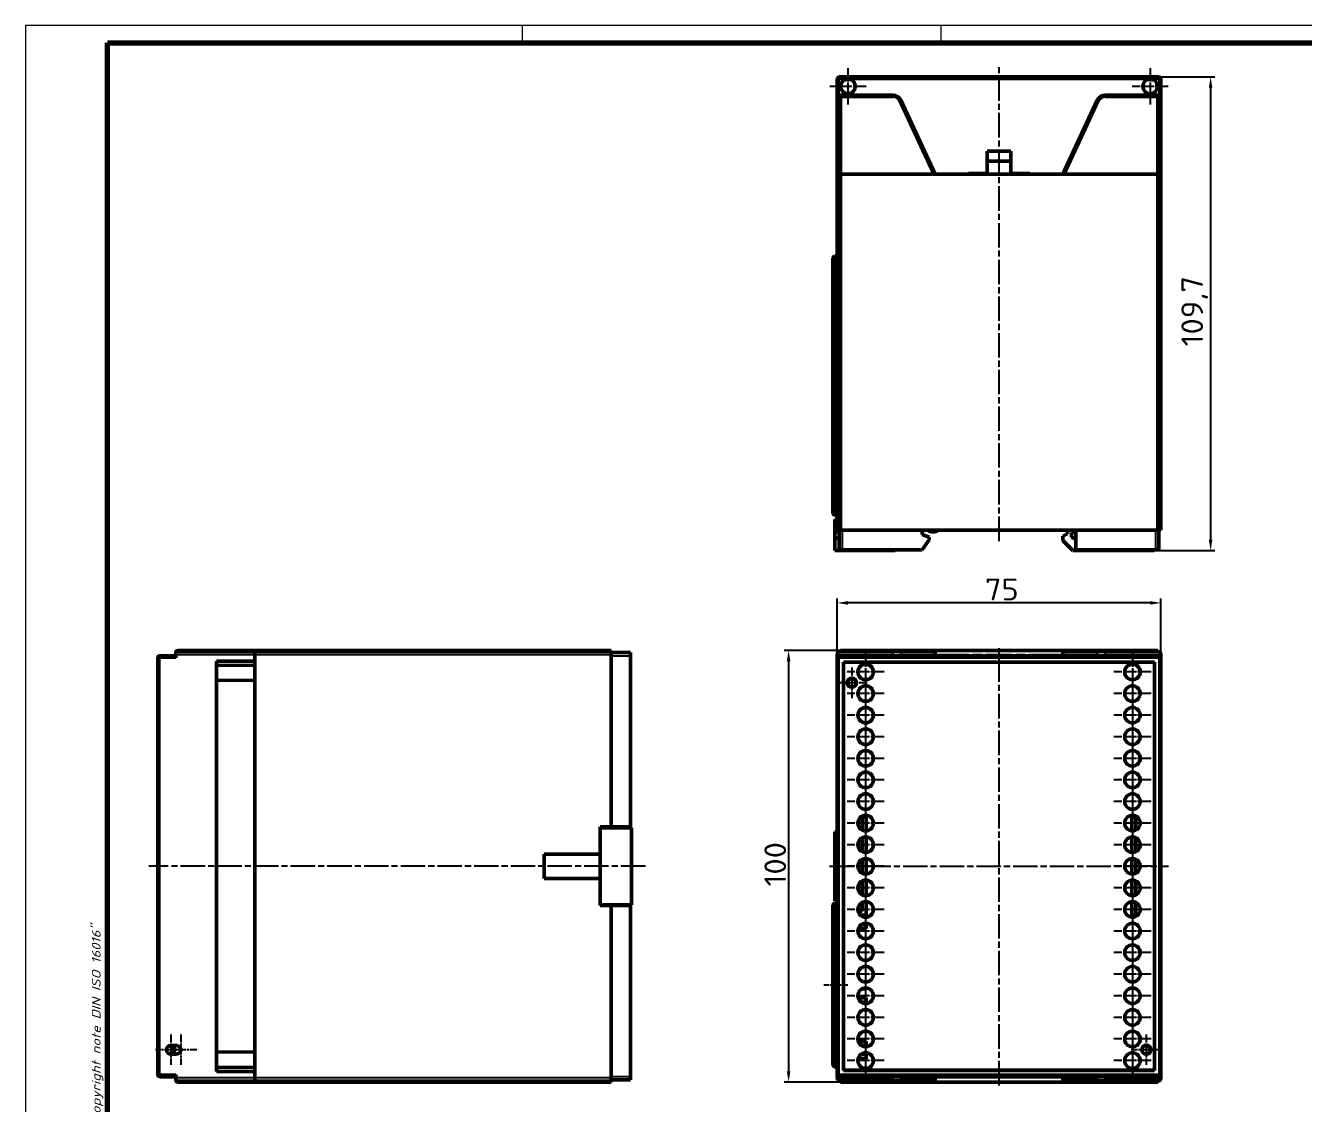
# Model space of a CAD drawing. Header units: millimetres. Extents: x 1 to 593, y 1 to 419.
# Drawn here: x 1 to 297, y 169.3 to 419 of the extents above; entities that cross this region are included whole.
import ezdxf

# ---------------------------------------------------------------- set-up
doc = ezdxf.new("R2010")
doc.units = ezdxf.units.MM
doc.linetypes.add('CHAIN', pattern=[0.3543, 0.2362, -0.0295, 0.0591, -0.0295])
doc.linetypes.add('DASH_DOT', pattern=[0.37, 0.24, -0.06, 0.01, -0.06])
doc.layers.get('0').update_dxf_attribs({"lineweight": 25})
for name, color, linetype, lineweight in [('Bemaßung (ISO)', 1, 'Continuous', 25), ('Mittellinie (ISO)', 1, 'DASH_DOT', 25), ('Mittelpunktmarkierung (ISO)', 1, 'DASH_DOT', 25), ('Rahmen (ISO)', 7, 'Continuous', 70), ('Sichtbar (ISO)', 7, 'Continuous', 50), ('Sichtbar schmal (ISO)', 1, 'Continuous', 25)]:
    doc.layers.add(name, color=color, linetype=linetype, lineweight=lineweight)
doc.styles.add('5', font='isocpeur.ttf', dxfattribs={"width": 1.1})
doc.styles.add('Notiztext (DIN)', font='isocpeur.ttf', dxfattribs={"width": 1.1})
doc.dimstyles.new('11-Bopla 5', dxfattribs={"dimtxt": 5, "dimasz": 2.5, "dimexe": 1, "dimexo": 0, "dimgap": 0.6, "dimtad": 1, "dimdec": 6, "dimrnd": 1e-08, "dimtxsty": '5', "dimcen": 0.09, "dimdle": 7, "dimclrd": 1, "dimclre": 1, "dimclrt": 7, "dimadec": 6, "dimazin": 2, "dimtfac": 0.7, "dimtdec": 3, "dimtmove": 0, "dimatfit": 3, "dimfxl": 1, "dimtolj": 1, "dimlwd": 25, "dimlwe": 25, "dimarcsym": 0})

# ---------------------------------------------------------------- blocks, each defined once
blk = doc.blocks.new('Ränder Bopla-A2-Rahmen')
at = {"layer": 'Rahmen (ISO)', "color": 1, "lineweight": 18}
for p, q in [((593, 419), (1, 419)), ((1, 419), (1, 1)), ((116, 419), (116, 415)), ((213, 419), (213, 415))]:
    blk.add_line(p, q, dxfattribs=at)
at = {"layer": 'Rahmen (ISO)', "color": 91, "lineweight": 70}
for p, q in [((20, 415), (589, 415)), ((20, 5), (20, 415))]:
    blk.add_line(p, q, dxfattribs=at)
at = {"layer": 'Rahmen (ISO)', "color": 1, "insert": (19, 55), "char_height": 2.03, "width": 162.684, "attachment_point": 7, "rotation": 90, "style": 'Notiztext (DIN)'}
blk.add_mtext('\\fISOCPEUR|b0|i0;\\W1.20;\\H2.0300;"Schutzvermerk nach DIN ISO 16016 beachten" \\fISOCPEUR|b0|i1;\\W1.20;\\H2.0300;"Please pay attention to copyright note DIN ISO 16016"', dxfattribs=at)
blk = doc.blocks.new('*D62')
at = {"layer": 'Bemaßung (ISO)', "color": 1, "linetype": 'Continuous', "lineweight": 25}
for p, q in [((263.5, 407.1), (276.5, 407.1)), ((275.5, 404.6), (275.5, 299.9)), ((262.45, 297.4), (276.5, 297.4))]:
    blk.add_line(p, q, dxfattribs=at)
at = {"layer": 'Bemaßung (ISO)', "color": 1, "linetype": 'Continuous'}
for points in [[(275.08, 404.6), (275.91, 404.6), (275.5, 407.1)], [(275.08, 299.9), (275.91, 299.9), (275.5, 297.4)]]:
    blk.add_solid(points, dxfattribs=at)
at = {"layer": 'Defpoints', "color": 0, "linetype": 'Continuous'}
for p in [(263.5, 407.1), (262.45, 297.4), (275.5, 297.4)]:
    blk.add_point(p, dxfattribs=at)
at = {"layer": 'Bemaßung (ISO)', "color": 7, "linetype": 'Continuous', "lineweight": 25, "insert": (274.9, 344.69), "char_height": 5, "attachment_point": 7, "rotation": 90, "style": '5'}
blk.add_mtext('\\A1;109,7', dxfattribs=at)
blk = doc.blocks.new('*D63')
at = {"layer": 'Bemaßung (ISO)', "color": 1, "linetype": 'Continuous', "lineweight": 25}
for p, q in [((189.75, 274.28), (176.75, 274.28)), ((177.75, 271.78), (177.75, 176.78)), ((189.75, 174.28), (176.75, 174.28))]:
    blk.add_line(p, q, dxfattribs=at)
at = {"layer": 'Bemaßung (ISO)', "color": 1, "linetype": 'Continuous'}
for points in [[(177.33, 271.78), (178.16, 271.78), (177.75, 274.28)], [(177.33, 176.78), (178.16, 176.78), (177.75, 174.28)]]:
    blk.add_solid(points, dxfattribs=at)
at = {"layer": 'Defpoints', "color": 0, "linetype": 'Continuous'}
for p in [(189.75, 274.28), (177.75, 174.28), (189.75, 174.28)]:
    blk.add_point(p, dxfattribs=at)
at = {"layer": 'Bemaßung (ISO)', "color": 7, "linetype": 'Continuous', "lineweight": 25, "insert": (177.15, 219.6), "char_height": 5, "attachment_point": 7, "rotation": 90, "style": '5'}
blk.add_mtext('\\A1;100', dxfattribs=at)
blk = doc.blocks.new('*D64')
at = {"layer": 'Bemaßung (ISO)', "color": 1, "linetype": 'Continuous', "lineweight": 25}
for p, q in [((189, 273.28), (189, 286.28)), ((261.5, 285.28), (191.5, 285.28)), ((264, 273.28), (264, 286.28))]:
    blk.add_line(p, q, dxfattribs=at)
at = {"layer": 'Bemaßung (ISO)', "color": 1, "linetype": 'Continuous'}
for points in [[(191.5, 285.69), (191.5, 284.86), (189, 285.28)], [(261.5, 285.69), (261.5, 284.86), (264, 285.28)]]:
    blk.add_solid(points, dxfattribs=at)
at = {"layer": 'Defpoints', "color": 0, "linetype": 'Continuous'}
for p in [(189, 285.28), (189, 273.28), (264, 273.28)]:
    blk.add_point(p, dxfattribs=at)
at = {"layer": 'Bemaßung (ISO)', "color": 7, "linetype": 'Continuous', "lineweight": 25, "insert": (223.2, 285.88), "char_height": 5, "attachment_point": 7, "style": '5'}
blk.add_mtext('\\A1;75', dxfattribs=at)

msp = doc.modelspace()

# ---------------------------------------------------------------- linework, layer by layer
at = {"layer": 'Mittellinie (ISO)', "linetype": 'CHAIN', "ltscale": 23.990969}
for p, q in [((226.4961825, 299.6018863), (226.4961825, 409.7826855)), ((226.4961825, 173.5256959), (226.4961825, 275.0256959)), ((144.5649403, 224.2756959), (29.5399269, 224.2756959)), ((187.2461825, 224.2756959), (265.7461825, 224.2756959))]:
    msp.add_line(p, q, dxfattribs=at)
at = {"layer": 'Mittellinie (ISO)', "linetype": 'CHAIN', "ltscale": 6.222661}
msp.add_line((191.4961825, 196.7756959), (185.8961825, 196.7756959), dxfattribs=at)
at = {"layer": 'Mittelpunktmarkierung (ISO)', "linetype": 'CHAIN', "ltscale": 9.320947}
for p, q in [((191.4961825, 409.0959938), (191.4961825, 400.7077789)), ((261.4961825, 409.0959938), (261.4961825, 400.7077789)), ((195.6902899, 404.9018863), (187.302075, 404.9018863)), ((265.6902899, 404.9018863), (257.302075, 404.9018863))]:
    msp.add_line(p, q, dxfattribs=at)
at = {"layer": 'Mittelpunktmarkierung (ISO)', "linetype": 'CHAIN', "ltscale": 9.556284}
for p, q in [((195.5961825, 273.5756959), (195.5961825, 264.9756959)), ((257.3961825, 273.5756959), (257.3961825, 264.9756959)), ((199.8961825, 269.2756959), (191.2961825, 269.2756959)), ((195.5961825, 268.5756959), (195.5961825, 259.9756959)), ((261.6961825, 269.2756959), (253.0961825, 269.2756959)), ((257.3961825, 268.5756959), (257.3961825, 259.9756959)), ((199.8961825, 264.2756959), (191.2961825, 264.2756959)), ((195.5961825, 263.5756959), (195.5961825, 254.9756959)), ((261.6961825, 264.2756959), (253.0961825, 264.2756959)), ((257.3961825, 263.5756959), (257.3961825, 254.9756959)), ((199.8961825, 259.2756959), (191.2961825, 259.2756959)), ((195.5961825, 258.5756959), (195.5961825, 249.9756959)), ((261.6961825, 259.2756959), (253.0961825, 259.2756959)), ((257.3961825, 258.5756959), (257.3961825, 249.9756959)), ((199.8961825, 254.2756959), (191.2961825, 254.2756959)), ((195.5961825, 253.5756959), (195.5961825, 244.9756959)), ((261.6961825, 254.2756959), (253.0961825, 254.2756959)), ((257.3961825, 253.5756959), (257.3961825, 244.9756959)), ((199.8961825, 249.2756959), (191.2961825, 249.2756959)), ((261.6961825, 249.2756959), (253.0961825, 249.2756959)), ((195.5961825, 248.5756959), (195.5961825, 239.9756959)), ((257.3961825, 248.5756959), (257.3961825, 239.9756959)), ((199.8961825, 244.2756959), (191.2961825, 244.2756959)), ((195.5961825, 243.5756959), (195.5961825, 234.9756959)), ((261.6961825, 244.2756959), (253.0961825, 244.2756959)), ((257.3961825, 243.5756959), (257.3961825, 234.9756959)), ((199.8961825, 239.2756959), (191.2961825, 239.2756959)), ((195.5961825, 238.5756959), (195.5961825, 229.9756959)), ((261.6961825, 239.2756959), (253.0961825, 239.2756959)), ((257.3961825, 238.5756959), (257.3961825, 229.9756959)), ((199.8961825, 234.2756959), (191.2961825, 234.2756959)), ((261.6961825, 234.2756959), (253.0961825, 234.2756959)), ((195.5961825, 233.5756959), (195.5961825, 224.9756959)), ((257.3961825, 233.5756959), (257.3961825, 224.9756959)), ((199.8961825, 229.2756959), (191.2961825, 229.2756959)), ((195.5961825, 228.5756959), (195.5961825, 219.9756959)), ((261.6961825, 229.2756959), (253.0961825, 229.2756959)), ((257.3961825, 228.5756959), (257.3961825, 219.9756959)), ((199.8961825, 224.2756959), (191.2961825, 224.2756959)), ((195.5961825, 223.5756959), (195.5961825, 214.9756959)), ((261.6961825, 224.2756959), (253.0961825, 224.2756959)), ((257.3961825, 223.5756959), (257.3961825, 214.9756959)), ((199.8961825, 219.2756959), (191.2961825, 219.2756959)), ((261.6961825, 219.2756959), (253.0961825, 219.2756959)), ((195.5961825, 218.5756959), (195.5961825, 209.9756959)), ((257.3961825, 218.5756959), (257.3961825, 209.9756959)), ((199.8961825, 214.2756959), (191.2961825, 214.2756959)), ((195.5961825, 213.5756959), (195.5961825, 204.9756959)), ((261.6961825, 214.2756959), (253.0961825, 214.2756959)), ((257.3961825, 213.5756959), (257.3961825, 204.9756959)), ((199.8961825, 209.2756959), (191.2961825, 209.2756959)), ((195.5961825, 208.5756959), (195.5961825, 199.9756959)), ((261.6961825, 209.2756959), (253.0961825, 209.2756959)), ((257.3961825, 208.5756959), (257.3961825, 199.9756959)), ((199.8961825, 204.2756959), (191.2961825, 204.2756959)), ((261.6961825, 204.2756959), (253.0961825, 204.2756959)), ((195.5961825, 203.5756959), (195.5961825, 194.9756959)), ((257.3961825, 203.5756959), (257.3961825, 194.9756959)), ((199.8961825, 199.2756959), (191.2961825, 199.2756959)), ((195.5961825, 198.5756959), (195.5961825, 189.9756959)), ((261.6961825, 199.2756959), (253.0961825, 199.2756959)), ((257.3961825, 198.5756959), (257.3961825, 189.9756959)), ((199.8961825, 194.2756959), (191.2961825, 194.2756959)), ((195.5961825, 193.5756959), (195.5961825, 184.9756959)), ((261.6961825, 194.2756959), (253.0961825, 194.2756959)), ((257.3961825, 193.5756959), (257.3961825, 184.9756959)), ((199.8961825, 189.2756959), (191.2961825, 189.2756959)), ((195.5961825, 188.5756959), (195.5961825, 179.9756959)), ((261.6961825, 189.2756959), (253.0961825, 189.2756959)), ((257.3961825, 188.5756959), (257.3961825, 179.9756959)), ((199.8961825, 184.2756959), (191.2961825, 184.2756959)), ((195.5961825, 183.5756959), (195.5961825, 174.9756959)), ((261.6961825, 184.2756959), (253.0961825, 184.2756959)), ((257.3961825, 183.5756959), (257.3961825, 174.9756959)), ((199.8961825, 179.2756959), (191.2961825, 179.2756959)), ((261.6961825, 179.2756959), (253.0961825, 179.2756959))]:
    msp.add_line(p, q, dxfattribs=at)
at = {"layer": 'Mittelpunktmarkierung (ISO)', "linetype": 'CHAIN', "ltscale": 7.889472}
for p, q in [((192.3961825, 270.3256959), (192.3961825, 263.2256959)), ((195.9461825, 266.7756959), (188.8461825, 266.7756959))]:
    msp.add_line(p, q, dxfattribs=at)
at = {"layer": 'Mittelpunktmarkierung (ISO)', "linetype": 'CHAIN', "ltscale": 7.778352}
for p, q in [((34.6175515, 185.2756959), (34.6175515, 178.2756959)), ((36.9805424, 185.2756959), (36.9805424, 178.2756959))]:
    msp.add_line(p, q, dxfattribs=at)
at = {"layer": 'Mittelpunktmarkierung (ISO)', "linetype": 'CHAIN', "ltscale": 7.809954}
for p, q in [((260.5961825, 185.2899158), (260.5961825, 178.2614761)), ((264.1104023, 181.7756959), (257.0819626, 181.7756959))]:
    msp.add_line(p, q, dxfattribs=at)
at = {"layer": 'Mittelpunktmarkierung (ISO)', "linetype": 'CHAIN', "ltscale": 6.667144}
msp.add_line((37.1175515, 181.7756959), (31.1175515, 181.7756959), dxfattribs=at)
at = {"layer": 'Mittelpunktmarkierung (ISO)', "linetype": 'CHAIN', "ltscale": 6.839049}
msp.add_line((40.635243, 181.7756959), (34.4805424, 181.7756959), dxfattribs=at)
at = {"layer": 'Sichtbar (ISO)'}
for p, q in [((188.9961825, 406.6018863), (188.9961825, 402.9018863)), ((263.4961825, 407.1018863), (189.4961825, 407.1018863)), ((263.9961825, 402.9018863), (263.9961825, 406.6018863)), ((188.9961825, 402.9018863), (189.1871655, 402.9018863)), ((188.9961825, 384.6018863), (188.9961825, 402.9018863)), ((201.922141, 402.9018863), (189.1871655, 402.9018863)), ((189.7461825, 402.4018863), (189.7461825, 402.834899)), ((263.8051995, 402.9018863), (251.0702239, 402.9018863)), ((263.2461825, 402.834899), (263.2461825, 402.4018863)), ((263.8051995, 402.9018863), (263.9961825, 402.9018863)), ((263.9961825, 384.6018863), (263.9961825, 402.9018863)), ((189.7461825, 384.6018863), (189.7461825, 402.4018863)), ((211.7311825, 384.6018863), (203.734697, 401.7472506)), ((249.2576679, 401.7472506), (241.2611825, 384.6018863)), ((263.2461825, 384.6018863), (263.2461825, 402.4018863)), ((229.2461825, 389.9018863), (223.7461825, 389.9018863)), ((223.7461825, 384.7018863), (223.7461825, 389.9018863)), ((229.2461825, 389.9018863), (229.2461825, 384.7018863)), ((229.2461825, 387.6018863), (223.7461825, 387.6018863)), ((188.9961825, 384.6018863), (189.7461825, 384.6018863)), ((188.9961825, 384.6018863), (189.7461825, 384.6018863)), ((188.9961825, 302.1018863), (188.9961825, 384.6018863)), ((211.1794754, 384.6018863), (189.7461825, 384.6018863)), ((263.2461825, 384.6018863), (189.7461825, 384.6018863)), ((189.7461825, 302.1018863), (189.7461825, 384.6018863)), ((219.3961825, 384.6018863), (219.3961825, 384.7018863)), ((219.3961825, 384.7018863), (223.7461825, 384.7018863)), ((229.2461825, 384.7018863), (233.5961825, 384.7018863)), ((233.5961825, 384.7018863), (233.5961825, 384.6018863)), ((263.2461825, 384.6018863), (241.8128895, 384.6018863)), ((263.2461825, 384.6018863), (263.9961825, 384.6018863)), ((263.2461825, 384.6018863), (263.9961825, 384.6018863)), ((263.2461825, 302.1018863), (263.2461825, 384.6018863)), ((263.9961825, 302.1018863), (263.9961825, 384.6018863)), ((187.9961825, 365.2018863), (188.3961825, 365.6018863)), ((187.9961825, 365.2018863), (187.9961825, 306.0018863)), ((188.3961825, 305.6018863), (188.3961825, 365.6018863)), ((188.9961825, 365.6018863), (188.3961825, 365.6018863)), ((187.9961825, 306.0018863), (188.3961825, 305.6018863)), ((188.9961825, 305.6018863), (188.3961825, 305.6018863)), ((188.4461825, 304.6018863), (188.9961825, 304.6018863)), ((188.4461825, 301.5018863), (188.4461825, 304.6018863)), ((188.4461825, 301.5018863), (189.4961825, 301.9918863)), ((189.7461825, 302.1018863), (188.9961825, 302.1018863)), ((189.4961825, 302.1018863), (189.4961825, 297.6018863)), ((189.7461825, 302.1018863), (263.2461825, 302.1018863)), ((208.6961825, 301.1018863), (208.6961825, 302.1018863)), ((242.3461825, 301.2518863), (242.3461825, 302.1018863)), ((243.2461825, 301.5018863), (244.2961825, 301.9918863)), ((244.2961825, 302.1018863), (244.2961825, 297.6018863)), ((263.9961825, 302.1018863), (263.2461825, 302.1018863)), ((263.4961825, 297.6018863), (263.4961825, 302.1018863)), ((188.4461825, 300.5018863), (188.4461825, 301.5018863)), ((189.4961825, 300.0118863), (188.4461825, 300.5018863)), ((188.4461825, 297.4018863), (188.4461825, 300.5018863)), ((208.6961825, 301.1018863), (210.2961825, 300.5195339)), ((210.2961825, 299.8869231), (208.6961825, 297.6018863)), ((210.2961825, 300.5195339), (210.2961825, 299.8869231)), ((241.2461825, 300.7389479), (242.3461825, 301.2518863)), ((241.2461825, 299.7389479), (241.2461825, 300.7389479)), ((243.5461825, 297.4018863), (241.2461825, 299.7389479)), ((243.2461825, 301.5018863), (243.2461825, 300.5018863)), ((244.2961825, 300.0118863), (243.2461825, 300.5018863)), ((200.4461825, 297.4018863), (188.4461825, 297.4018863)), ((190.2461825, 297.6018863), (189.4961825, 297.6018863)), ((208.6961825, 297.6018863), (190.2461825, 297.6018863)), ((200.4461825, 297.6018863), (200.4461825, 297.4018863)), ((202.4461825, 297.4018863), (200.4461825, 297.4018863)), ((202.4461825, 297.6018863), (202.4461825, 297.4018863)), ((255.2461825, 297.4018863), (243.5461825, 297.4018863)), ((262.7461825, 297.6018863), (244.2961825, 297.6018863)), ((255.2461825, 297.6018863), (255.2461825, 297.4018863)), ((255.2461825, 297.4018863), (262.4461825, 297.4018863)), ((262.4461825, 297.4018863), (262.4461825, 297.6018863)), ((263.4961825, 297.6018863), (262.7461825, 297.6018863)), ((31.6175515, 272.5256959), (31.6175515, 176.0256959)), ((35.8175515, 273.0256959), (32.1175515, 273.0256959)), ((35.8175515, 273.2756959), (35.8175515, 273.7756959)), ((35.8175515, 273.2756959), (35.8175515, 272.5256959)), ((54.1175515, 274.0256959), (35.8845388, 274.0256959)), ((54.1175515, 274.2756959), (36.3175515, 274.2756959)), ((54.1175515, 274.2756959), (54.1175515, 274.0256959)), ((54.1175515, 274.2756959), (54.1175515, 274.0256959)), ((136.6175515, 274.2756959), (54.1175515, 274.2756959)), ((54.1175515, 273.2756959), (54.1175515, 274.0256959)), ((54.1175515, 273.2756959), (54.1175515, 274.0256959)), ((136.6175515, 274.0256959), (54.1175515, 274.0256959)), ((54.1175515, 273.2756959), (54.1175515, 271.7756959)), ((54.1175515, 273.2756959), (54.1175515, 175.2756959)), ((136.6175515, 274.0256959), (136.6175515, 274.2756959)), ((136.6175515, 274.0256959), (136.6175515, 273.2756959)), ((141.1175515, 273.7756959), (136.6175515, 273.7756959)), ((136.6175515, 233.3756959), (136.6175515, 273.2756959)), ((141.1175515, 273.7756959), (141.1175515, 273.0256959)), ((141.1175515, 273.0256959), (141.1175515, 233.3756959)), ((188.9961825, 272.5256959), (188.9961825, 273.2756959)), ((188.9961825, 272.5256959), (188.9961825, 176.0256959)), ((263.4961825, 273.0256959), (189.4961825, 273.0256959)), ((201.922141, 274.2756959), (189.7461825, 274.2756959)), ((189.7461825, 274.0256959), (189.7461825, 274.2756959)), ((201.922141, 274.2756959), (203.281558, 274.2756959)), ((211.1794754, 274.2756959), (203.281558, 274.2756959)), ((211.1794754, 274.2756959), (241.8128895, 274.2756959)), ((211.7311825, 273.7756959), (211.7311825, 273.0256959)), ((211.7311825, 273.0256959), (211.7311825, 273.0756959)), ((211.7311825, 273.0756959), (219.4961825, 273.0756959)), ((219.4909465, 273.0756959), (219.4909465, 273.0256959)), ((219.4961825, 273.0256959), (219.4961825, 273.0756959)), ((220.4461825, 273.0756959), (220.4461825, 273.0256959)), ((220.4461825, 273.0756959), (222.5461825, 273.0756959)), ((220.4514185, 273.0256959), (220.4514185, 273.0756959)), ((222.5409465, 273.0756959), (222.5409465, 273.0256959)), ((222.5461825, 273.0256959), (222.5461825, 273.0756959)), ((223.4961825, 273.0756959), (223.4961825, 273.0256959)), ((223.4961825, 273.0756959), (229.4961825, 273.0756959)), ((223.5014185, 273.0256959), (223.5014185, 273.0756959)), ((225.7461825, 273.0256959), (225.7461825, 273.0756959)), ((226.0909465, 273.0256959), (226.0909465, 273.0756959)), ((226.0961825, 273.0756959), (226.0961825, 273.0256959)), ((226.8961825, 273.0256959), (226.8961825, 273.0756959)), ((226.9014185, 273.0256959), (226.9014185, 273.0756959)), ((227.2461825, 273.0756959), (227.2461825, 273.0256959)), ((229.4909465, 273.0756959), (229.4909465, 273.0256959)), ((229.4961825, 273.0256959), (229.4961825, 273.0756959)), ((230.4461825, 273.0756959), (230.4461825, 273.0256959)), ((230.4461825, 273.0756959), (232.5461825, 273.0756959)), ((230.4514185, 273.0256959), (230.4514185, 273.0756959)), ((232.5409465, 273.0756959), (232.5409465, 273.0256959)), ((232.5461825, 273.0256959), (232.5461825, 273.0756959)), ((233.4961825, 273.0756959), (233.4961825, 273.0256959)), ((233.4961825, 273.0756959), (241.2611825, 273.0756959)), ((233.5014185, 273.0256959), (233.5014185, 273.0756959)), ((241.2611825, 273.0256959), (241.2611825, 273.7756959)), ((241.2611825, 273.0756959), (241.2611825, 273.0256959)), ((249.7108069, 274.2756959), (241.8128895, 274.2756959)), ((249.7108069, 274.2756959), (251.0702239, 274.2756959)), ((263.2461825, 274.2756959), (251.0702239, 274.2756959)), ((263.2461825, 274.2756959), (263.2461825, 274.0256959)), ((263.9961825, 273.2756959), (263.9961825, 272.5256959)), ((263.9961825, 176.0256959), (263.9961825, 272.5256959)), ((45.2175515, 176.7756959), (45.2175515, 271.7756959)), ((45.2175515, 271.7756959), (54.1175515, 271.7756959)), ((54.1175515, 270.8756959), (45.2175515, 270.7980268)), ((190.4787274, 177.0082409), (190.4787274, 271.543151)), ((190.4787274, 271.543151), (262.5136375, 271.543151)), ((190.4787274, 271.543151), (190.4961825, 271.5256959)), ((190.4961825, 271.5256959), (190.4961825, 177.0256959)), ((262.4961825, 271.5256959), (190.4961825, 271.5256959)), ((262.5136375, 271.543151), (262.4961825, 271.5256959)), ((262.4961825, 177.0256959), (262.4961825, 271.5256959)), ((262.5136375, 271.543151), (262.5136375, 177.0082409)), ((54.1175515, 267.3547514), (45.2175515, 267.2770823)), ((194.7961825, 232.6632444), (194.7961825, 235.6256959)), ((194.7961825, 235.6256959), (195.7461825, 235.6256959)), ((194.7961825, 235.6256959), (194.8001095, 235.6217689)), ((194.8001095, 232.661302), (194.8001095, 235.6217689)), ((194.8001095, 235.6217689), (195.7422555, 235.6217689)), ((195.7461825, 235.6256959), (195.7422555, 235.6217689)), ((195.7422555, 235.6217689), (195.7422555, 232.4816327)), ((195.7461825, 235.6256959), (195.7461825, 232.4819568)), ((257.2461825, 232.4819568), (257.2461825, 235.6256959)), ((257.2461825, 235.6256959), (258.1961825, 235.6256959)), ((257.2461825, 235.6256959), (257.2501095, 235.6217689)), ((257.2501095, 232.4816327), (257.2501095, 235.6217689)), ((257.2501095, 235.6217689), (258.1922555, 235.6217689)), ((258.1961825, 235.6256959), (258.1922555, 235.6217689)), ((258.1922555, 235.6217689), (258.1922555, 232.661302)), ((258.1961825, 235.6256959), (258.1961825, 232.6632444)), ((134.1175515, 227.0756959), (134.1175515, 233.3756959)), ((134.1175515, 233.3756959), (136.6175515, 233.3756959)), ((141.3175515, 233.1756959), (134.1175515, 233.1756959)), ((136.6175515, 233.3756959), (141.1175515, 233.3756959)), ((136.6175515, 233.3756959), (136.6175515, 233.1756959)), ((139.0175515, 233.3756959), (139.0175515, 233.1756959)), ((141.1175515, 233.3756959), (141.1175515, 233.1756959)), ((141.3175515, 215.3756959), (141.3175515, 233.1756959)), ((188.4461825, 232.2756959), (188.4461825, 230.6756959)), ((188.9961825, 232.2756959), (188.4461825, 232.2756959)), ((194.7961825, 227.6632444), (194.7961825, 230.8881475)), ((194.8001095, 227.661302), (194.8001095, 230.8900899)), ((195.7422555, 231.0697591), (195.7422555, 227.4816327)), ((195.7461825, 231.069435), (195.7461825, 227.4819568)), ((257.2461825, 227.4819568), (257.2461825, 231.069435)), ((257.2501095, 227.4816327), (257.2501095, 231.0697591)), ((258.1922555, 230.8900899), (258.1922555, 227.661302)), ((258.1961825, 230.8881475), (258.1961825, 227.6632444)), ((188.4461825, 217.8756959), (188.4461825, 230.6756959)), ((188.9961825, 230.6756959), (188.4461825, 230.6756959)), ((121.1175515, 227.0756959), (134.1175515, 227.0756959)), ((121.1175515, 221.4756959), (121.1175515, 227.0756959)), ((134.1175515, 227.0756959), (134.1175515, 221.4756959)), ((194.7961825, 222.6632444), (194.7961825, 225.8881475)), ((194.8001095, 222.661302), (194.8001095, 225.8900899)), ((195.7422555, 226.0697591), (195.7422555, 222.4816327)), ((195.7461825, 226.069435), (195.7461825, 222.4819568)), ((257.2461825, 222.4819568), (257.2461825, 226.069435)), ((257.2501095, 222.4816327), (257.2501095, 226.0697591)), ((258.1922555, 225.8900899), (258.1922555, 222.661302)), ((258.1961825, 225.8881475), (258.1961825, 222.6632444)), ((134.1175515, 221.4756959), (121.1175515, 221.4756959)), ((134.1175515, 215.1756959), (134.1175515, 221.4756959)), ((194.7961825, 217.6632444), (194.7961825, 220.8881475)), ((194.8001095, 217.661302), (194.8001095, 220.8900899)), ((195.7422555, 221.0697591), (195.7422555, 217.4816327)), ((195.7461825, 221.069435), (195.7461825, 217.4819568)), ((257.2461825, 217.4819568), (257.2461825, 221.069435)), ((257.2501095, 217.4816327), (257.2501095, 221.0697591)), ((258.1922555, 220.8900899), (258.1922555, 217.661302)), ((258.1961825, 220.8881475), (258.1961825, 217.6632444)), ((188.4461825, 217.8756959), (188.9961825, 217.8756959)), ((188.4461825, 217.8756959), (188.4461825, 216.2756959)), ((188.4461825, 216.2756959), (188.9961825, 216.2756959)), ((141.3175515, 215.3756959), (134.1175515, 215.3756959)), ((136.6175515, 215.1756959), (134.1175515, 215.1756959)), ((136.6175515, 215.3756959), (136.6175515, 215.1756959)), ((136.6175515, 175.2756959), (136.6175515, 215.1756959)), ((141.1175515, 215.1756959), (136.6175515, 215.1756959)), ((139.0175515, 215.3756959), (139.0175515, 215.1756959)), ((141.1175515, 215.3756959), (141.1175515, 215.1756959)), ((141.1175515, 215.1756959), (141.1175515, 175.5256959)), ((187.9961825, 215.3756959), (188.3961825, 215.7756959)), ((187.9961825, 215.3756959), (187.9961825, 178.1756959)), ((188.3961825, 177.7756959), (188.3961825, 215.7756959)), ((188.9961825, 215.7756959), (188.3961825, 215.7756959)), ((193.8411896, 213.8756959), (194.7961825, 213.8756959)), ((193.8420892, 213.8717689), (194.8001095, 213.8717689)), ((194.7961825, 213.8756959), (194.7961825, 215.8881475)), ((194.7961825, 213.8756959), (194.8001095, 213.8717689)), ((194.8001095, 213.8717689), (194.8001095, 215.8900899)), ((195.7422555, 216.0697591), (195.7422555, 212.9296229)), ((195.7461825, 216.069435), (195.7461825, 212.9256959)), ((257.2461825, 212.9256959), (257.2461825, 216.069435)), ((257.2501095, 212.9296229), (257.2501095, 216.0697591)), ((258.1922555, 215.8900899), (258.1922555, 212.9296229)), ((258.1961825, 215.8881475), (258.1961825, 212.9256959)), ((195.7422555, 212.9296229), (194.4011563, 212.9296229)), ((195.7461825, 212.9256959), (194.4055944, 212.9256959)), ((194.6744134, 210.8217689), (195.7422555, 210.8217689)), ((194.6810322, 210.8256959), (195.7461825, 210.8256959)), ((195.7461825, 212.9256959), (195.7422555, 212.9296229)), ((195.7461825, 210.8256959), (195.7422555, 210.8217689)), ((195.7422555, 210.8217689), (195.7422555, 209.8796229)), ((195.7461825, 210.8256959), (195.7461825, 209.8756959)), ((257.2461825, 212.9256959), (257.2501095, 212.9296229)), ((258.1961825, 212.9256959), (257.2461825, 212.9256959)), ((258.1922555, 212.9296229), (257.2501095, 212.9296229)), ((258.1961825, 212.9256959), (258.1922555, 212.9296229)), ((195.7461825, 209.8756959), (193.8991262, 209.8756959)), ((195.7422555, 209.8796229), (193.9005197, 209.8796229)), ((195.7461825, 209.8756959), (195.7422555, 209.8796229)), ((188.5961825, 194.7756959), (188.5961825, 198.7756959)), ((188.5961825, 198.7756959), (188.9961825, 198.7756959)), ((195.7461825, 195.8838079), (194.7874948, 195.8838079)), ((195.7422555, 195.8877349), (194.7953515, 195.8877349)), ((195.7422555, 196.0697591), (195.7422555, 195.8877349)), ((195.7461825, 195.8838079), (195.7422555, 195.8877349)), ((195.7461825, 196.069435), (195.7461825, 195.8838079)), ((188.9961825, 194.7756959), (188.5961825, 194.7756959)), ((193.85334, 193.8256959), (195.7461825, 193.8256959)), ((193.8543586, 193.8217689), (195.7422555, 193.8217689)), ((195.7422555, 192.8377349), (194.5134691, 192.8377349)), ((195.7461825, 192.8338079), (194.5187044, 192.8338079)), ((195.7461825, 193.8256959), (195.7422555, 193.8217689)), ((195.7422555, 193.8217689), (195.7422555, 192.8377349)), ((195.7461825, 192.8338079), (195.7422555, 192.8377349)), ((195.7461825, 193.8256959), (195.7461825, 192.8338079)), ((193.8991262, 183.6756959), (195.7461825, 183.6756959)), ((193.9005197, 183.6717689), (195.7422555, 183.6717689)), ((195.7461825, 183.6756959), (195.7422555, 183.6717689)), ((195.7422555, 183.6717689), (195.7422555, 182.7296229)), ((195.7461825, 183.6756959), (195.7461825, 182.7256959)), ((35.8258419, 182.7756959), (34.6175515, 182.7756959)), ((34.6175515, 180.7756959), (35.8258419, 180.7756959)), ((54.1175515, 181.1966404), (45.2175515, 181.2743095)), ((194.4500741, 180.6636569), (195.7422555, 180.6636569)), ((194.4548465, 180.6675839), (195.7461825, 180.6675839)), ((195.7422555, 182.7296229), (194.6744134, 182.7296229)), ((195.7461825, 182.7256959), (194.6810322, 182.7256959)), ((195.7461825, 182.7256959), (195.7422555, 182.7296229)), ((195.7461825, 180.6675839), (195.7422555, 180.6636569)), ((195.7422555, 180.6636569), (195.7422555, 179.6796229)), ((195.7461825, 180.6675839), (195.7461825, 179.6756959)), ((45.2175515, 177.753365), (54.1175515, 177.6756959)), ((187.9961825, 178.1756959), (188.3961825, 177.7756959)), ((188.9961825, 177.7756959), (188.3961825, 177.7756959)), ((195.7461825, 179.6756959), (193.8411896, 179.6756959)), ((195.7422555, 179.6796229), (193.8420892, 179.6796229)), ((195.7461825, 179.6756959), (195.7422555, 179.6796229)), ((32.1175515, 175.5256959), (35.8175515, 175.5256959)), ((35.8175515, 176.0256959), (35.8175515, 175.2756959)), ((35.8175515, 174.7756959), (35.8175515, 175.2756959)), ((54.1175515, 176.7756959), (45.2175515, 176.7756959)), ((54.1175515, 176.7756959), (54.1175515, 175.2756959)), ((54.1175515, 174.5256959), (54.1175515, 175.2756959)), ((54.1175515, 174.5256959), (54.1175515, 175.2756959)), ((136.6175515, 175.2756959), (136.6175515, 174.5256959)), ((136.6175515, 174.7756959), (141.1175515, 174.7756959)), ((141.1175515, 175.5256959), (141.1175515, 174.7756959)), ((188.9961825, 175.2756959), (188.9961825, 176.0256959)), ((189.4961825, 175.5256959), (263.4961825, 175.5256959)), ((190.4787274, 177.0082409), (190.4961825, 177.0256959)), ((262.5136375, 177.0082409), (190.4787274, 177.0082409)), ((190.4961825, 177.0256959), (262.4961825, 177.0256959)), ((211.7311825, 175.5256959), (211.7311825, 174.7756959)), ((211.7311825, 175.4756959), (211.7311825, 175.5256959)), ((219.4961825, 175.4756959), (211.7311825, 175.4756959)), ((219.4909465, 175.5256959), (219.4909465, 175.4756959)), ((219.4961825, 175.4756959), (219.4961825, 175.5256959)), ((220.4461825, 175.5256959), (220.4461825, 175.4756959)), ((222.5461825, 175.4756959), (220.4461825, 175.4756959)), ((220.4514185, 175.4756959), (220.4514185, 175.5256959)), ((222.5409465, 175.5256959), (222.5409465, 175.4756959)), ((222.5461825, 175.4756959), (222.5461825, 175.5256959)), ((223.4961825, 175.5256959), (223.4961825, 175.4756959)), ((229.4961825, 175.4756959), (223.4961825, 175.4756959)), ((223.5014185, 175.4756959), (223.5014185, 175.5256959)), ((225.7461825, 175.4756959), (225.7461825, 175.5256959)), ((226.0909465, 175.4756959), (226.0909465, 175.5256959)), ((226.0961825, 175.5256959), (226.0961825, 175.4756959)), ((226.8961825, 175.4756959), (226.8961825, 175.5256959)), ((226.9014185, 175.4756959), (226.9014185, 175.5256959)), ((227.2461825, 175.5256959), (227.2461825, 175.4756959)), ((229.4909465, 175.5256959), (229.4909465, 175.4756959)), ((229.4961825, 175.4756959), (229.4961825, 175.5256959)), ((230.4461825, 175.5256959), (230.4461825, 175.4756959)), ((232.5461825, 175.4756959), (230.4461825, 175.4756959)), ((230.4514185, 175.4756959), (230.4514185, 175.5256959)), ((232.5409465, 175.5256959), (232.5409465, 175.4756959)), ((232.5461825, 175.4756959), (232.5461825, 175.5256959)), ((233.4961825, 175.5256959), (233.4961825, 175.4756959)), ((241.2611825, 175.4756959), (233.4961825, 175.4756959)), ((233.5014185, 175.4756959), (233.5014185, 175.5256959)), ((241.2611825, 174.7756959), (241.2611825, 175.5256959)), ((241.2611825, 175.5256959), (241.2611825, 175.4756959)), ((262.5136375, 177.0082409), (262.4961825, 177.0256959)), ((263.9961825, 176.0256959), (263.9961825, 175.2756959)), ((54.1175515, 174.5256959), (35.8845388, 174.5256959)), ((54.1175515, 174.2756959), (36.3175515, 174.2756959)), ((54.1175515, 174.5256959), (54.1175515, 174.2756959)), ((54.1175515, 174.5256959), (54.1175515, 174.2756959)), ((136.6175515, 174.5256959), (54.1175515, 174.5256959)), ((136.6175515, 174.2756959), (54.1175515, 174.2756959)), ((136.6175515, 174.2756959), (136.6175515, 174.5256959)), ((189.7461825, 174.2756959), (189.7461825, 174.5256959)), ((189.7461825, 174.2756959), (201.922141, 174.2756959)), ((203.281558, 174.2756959), (201.922141, 174.2756959)), ((203.281558, 174.2756959), (211.1794754, 174.2756959)), ((241.8128895, 174.2756959), (211.1794754, 174.2756959)), ((241.8128895, 174.2756959), (249.7108069, 174.2756959)), ((251.0702239, 174.2756959), (249.7108069, 174.2756959)), ((251.0702239, 174.2756959), (263.2461825, 174.2756959)), ((263.2461825, 174.5256959), (263.2461825, 174.2756959))]:
    msp.add_line(p, q, dxfattribs=at)
for centre, radius in [((191.4961825, 404.9018863), 1.6941074), ((261.4961825, 404.9018863), 1.6941074), ((195.5961825, 269.2756959), 1.8), ((257.3961825, 269.2756959), 1.8), ((192.3961825, 266.7756959), 1.05), ((192.3961825, 266.7756959), 1.0142198), ((195.5961825, 264.2756959), 1.8), ((257.3961825, 264.2756959), 1.8), ((195.5961825, 259.2756959), 1.8), ((257.3961825, 259.2756959), 1.8), ((195.5961825, 254.2756959), 1.8), ((257.3961825, 254.2756959), 1.8), ((195.5961825, 249.2756959), 1.8), ((257.3961825, 249.2756959), 1.8), ((195.5961825, 244.2756959), 1.8), ((257.3961825, 244.2756959), 1.8), ((195.5961825, 239.2756959), 1.8), ((257.3961825, 239.2756959), 1.8), ((195.5961825, 234.2756959), 1.8), ((257.3961825, 234.2756959), 1.8), ((195.5961825, 229.2756959), 1.8), ((257.3961825, 229.2756959), 1.8), ((195.5961825, 224.2756959), 1.8), ((257.3961825, 224.2756959), 1.8), ((195.5961825, 219.2756959), 1.8), ((257.3961825, 219.2756959), 1.8), ((195.5961825, 214.2756959), 1.8), ((257.3961825, 214.2756959), 1.8), ((195.5961825, 209.2756959), 1.8), ((257.3961825, 209.2756959), 1.8), ((195.5961825, 204.2756959), 1.8), ((257.3961825, 204.2756959), 1.8), ((195.5961825, 199.2756959), 1.8), ((257.3961825, 199.2756959), 1.8), ((195.5961825, 194.2756959), 1.8), ((257.3961825, 194.2756959), 1.8), ((195.5961825, 189.2756959), 1.8), ((257.3961825, 189.2756959), 1.8), ((195.5961825, 184.2756959), 1.8), ((257.3961825, 184.2756959), 1.8), ((195.5961825, 179.2756959), 1.8), ((257.3961825, 179.2756959), 1.8), ((260.5961825, 181.7756959), 1.05), ((260.5961825, 181.7756959), 1.0142198)]:
    msp.add_circle(centre, radius, dxfattribs=at)
for centre, radius, start, end in [((189.4961825, 406.6018863), 0.5, 90, 180), ((263.4961825, 406.6018863), 0.5, 0, 90), ((201.922141, 400.9018863), 2, 25.00403709, 90), ((251.0702239, 400.9018863), 2, 90, 154.99596291), ((211.1961825, 303.7018863), 2, 233.130102354, 306.869897646), ((32.1175515, 272.5256959), 0.5, 90, 180), ((36.3175515, 273.7756959), 0.5, 90, 150), ((189.7461825, 273.2756959), 0.75, 138.189685104, 180), ((189.4961825, 272.5256959), 0.5, 90, 180), ((263.4961825, 272.5256959), 0.5, 0, 90), ((263.2461825, 273.2756959), 0.75, 0, 41.810314896), ((34.6175515, 181.7756959), 1, 90, 270), ((32.1175515, 176.0256959), 0.5, 180, 270), ((189.4961825, 176.0256959), 0.5, 180, 270), ((189.7461825, 175.2756959), 0.75, 180, 221.810314896), ((263.4961825, 176.0256959), 0.5, 270, 0), ((263.2461825, 175.2756959), 0.75, 318.189685104, 0), ((36.3175515, 174.7756959), 0.5, 210, 270)]:
    msp.add_arc(centre, radius, start, end, dxfattribs=at)
for centre, major_axis, ratio, start_param, end_param in [((211.1794754, 273.7756959), (0.5517071, 0), 0.9062780069, 0, 1.5707963268), ((241.8128895, 273.7756959), (-0.5517071, 0), 0.9062780069, 4.7123889804, 6.2831853072), ((35.8258419, 181.7756959), (1.1547005, 0), 0.8660254038, 4.7123889804, 7.853981634), ((211.1794754, 174.7756959), (0.5517071, 0), 0.9062780069, 4.7123889804, 6.2831853072), ((241.8128895, 174.7756959), (-0.5517071, 0), 0.9062780069, 0, 1.5707963268)]:
    msp.add_ellipse(centre, major_axis=major_axis, ratio=ratio, start_param=start_param, end_param=end_param, dxfattribs=at)
for points, knots in [([(189.1871655, 402.9018863), (189.2539409, 402.9018417), (189.337777, 402.8848671), (189.5300047, 402.850389), (189.6399957, 402.834899), (189.7461825, 402.834899)], [0.500903197924, 0.500903197924, 0.500903197924, 0.500903197924, 0.530822680304, 0.530822680304, 0.56267869553, 0.56267869553, 0.56267869553, 0.56267869553]), ([(263.2461825, 402.834899), (263.3523692, 402.834899), (263.4623603, 402.850389), (263.6545879, 402.8848671), (263.738424, 402.9018417), (263.8051995, 402.9018863)], [0, 0, 0, 0, 0.031856015226, 0.031856015226, 0.061775497606, 0.061775497606, 0.061775497606, 0.061775497606]), ([(35.8175515, 273.7756959), (35.8175961, 273.8502215), (35.8345708, 273.9130607), (35.8690488, 274.0021273), (35.8845388, 274.0256959), (35.8845388, 274.0256959)], [0.500903197924, 0.500903197924, 0.500903197924, 0.500903197924, 0.530822680304, 0.530822680304, 0.56267869553, 0.56267869553, 0.56267869553, 0.56267869553]), ([(189.7461825, 274.0256959), (189.6399957, 274.0256959), (189.5300047, 274.0021273), (189.337777, 273.9130607), (189.2539409, 273.8502215), (189.1871655, 273.7756959)], [0, 0, 0, 0, 0.031856015226, 0.031856015226, 0.061775497606, 0.061775497606, 0.061775497606, 0.061775497606]), ([(263.8051995, 273.7756959), (263.738424, 273.8502215), (263.6545879, 273.9130607), (263.4623603, 274.0021273), (263.3523692, 274.0256959), (263.2461825, 274.0256959)], [0.500903197924, 0.500903197924, 0.500903197924, 0.500903197924, 0.530822680304, 0.530822680304, 0.56267869553, 0.56267869553, 0.56267869553, 0.56267869553]), ([(192.0297876, 265.8079902), (192.0000752, 265.8188787), (191.9672138, 265.8324952), (191.8349239, 265.8970619), (191.7282441, 265.9706217), (191.5615927, 266.14627), (191.4876127, 266.2522242), (191.409979, 266.4364897), (191.3894534, 266.5020855), (191.3619201, 266.6372465), (191.3549093, 266.7068104), (191.3549093, 266.8445815), (191.3619201, 266.9141454), (191.3894534, 267.0493063), (191.409979, 267.1149021), (191.4876127, 267.2991676), (191.5615927, 267.4051219), (191.7282441, 267.5807702), (191.8349239, 267.6543299), (191.9672138, 267.7188967), (192.0000752, 267.7325132), (192.0297876, 267.7434017)], [0.03174312323, 0.03174312323, 0.03174312323, 0.03174312323, 0.04867032049, 0.04867032049, 0.09734064098, 0.09734064098, 0.13867195989, 0.13867195989, 0.15933761934, 0.15933761934, 0.18000327879, 0.18000327879, 0.20066893825, 0.20066893825, 0.2213345977, 0.2213345977, 0.26266591661, 0.26266591661, 0.3113362371, 0.3113362371, 0.3282634344, 0.3282634344, 0.3282634344, 0.3282634344]), ([(192.0297876, 265.8079902), (192.0171768, 265.8132002), (192.0035798, 265.818784), (191.899574, 265.8652726), (191.7783986, 265.9402774), (191.5951094, 266.1208112), (191.4963451, 266.2540107), (191.4184836, 266.4646974), (191.4014499, 266.5231008), (191.3782752, 266.6475372), (191.3722858, 266.713685), (191.3722858, 266.8377068), (191.3782752, 266.9038546), (191.4014499, 267.028291), (191.4184836, 267.0866945), (191.4963451, 267.2973812), (191.5951094, 267.4305806), (191.7783986, 267.6111144), (191.899574, 267.6861193), (192.0035798, 267.7326078), (192.0171768, 267.7381916), (192.0297876, 267.7434017)], [-0.38009637625, -0.38009637625, -0.38009637625, -0.38009637625, -0.37064627613, -0.37064627613, -0.3043405167, -0.3043405167, -0.24370567268, -0.24370567268, -0.22510239628, -0.22510239628, -0.20649911989, -0.20649911989, -0.18789584349, -0.18789584349, -0.1692925671, -0.1692925671, -0.10865772307, -0.10865772307, -0.04235196364, -0.04235196364, -0.03290186363, -0.03290186363, -0.03290186363, -0.03290186363]), ([(34.365469, 182.7434017), (34.4271703, 182.7330066), (34.485678, 182.7206248), (34.7649659, 182.6527804), (35.0190073, 182.5526916), (35.3103617, 182.3480903), (35.4118756, 182.2564119), (35.5238024, 182.0924653), (35.5545127, 182.0334493), (35.5969485, 181.9088255), (35.6086985, 181.8432284), (35.6086985, 181.7081634), (35.5969485, 181.6425664), (35.5545127, 181.5179425), (35.5238024, 181.4589265), (35.4118756, 181.2949799), (35.3103617, 181.2033015), (35.0190073, 180.9987003), (34.7649659, 180.8986114), (34.485678, 180.830767), (34.4271703, 180.8183853), (34.365469, 180.8079902)], [-0.69685973996, -0.69685973996, -0.69685973996, -0.69685973996, -0.67818691882, -0.67818691882, -0.60149046008, -0.60149046008, -0.56097096911, -0.56097096911, -0.54071122363, -0.54071122363, -0.52045147815, -0.52045147815, -0.50019173267, -0.50019173267, -0.47993198719, -0.47993198719, -0.43941249622, -0.43941249622, -0.36271603748, -0.36271603748, -0.34404321643, -0.34404321643, -0.34404321643, -0.34404321643]), ([(260.9625773, 182.7434017), (260.9868498, 182.7330066), (261.0163285, 182.7206248), (261.1521752, 182.6527804), (261.292042, 182.5526916), (261.4530169, 182.3480903), (261.5096863, 182.2564119), (261.5723804, 182.0924653), (261.5896247, 182.0334493), (261.6134677, 181.9088255), (261.6200791, 181.8432284), (261.6200791, 181.7081634), (261.6134677, 181.6425664), (261.5896247, 181.5179425), (261.5723804, 181.4589265), (261.5096863, 181.2949799), (261.4530169, 181.2033015), (261.292042, 180.9987003), (261.1521752, 180.8986114), (261.0163285, 180.830767), (260.9868498, 180.8183853), (260.9625773, 180.8079902)], [-0.69685973996, -0.69685973996, -0.69685973996, -0.69685973996, -0.67818691882, -0.67818691882, -0.60149046008, -0.60149046008, -0.56097096911, -0.56097096911, -0.54071122363, -0.54071122363, -0.52045147815, -0.52045147815, -0.50019173267, -0.50019173267, -0.47993198719, -0.47993198719, -0.43941249622, -0.43941249622, -0.36271603748, -0.36271603748, -0.34404321643, -0.34404321643, -0.34404321643, -0.34404321643]), ([(260.9625773, 182.7434017), (260.9922897, 182.7325132), (261.0251512, 182.7188967), (261.157441, 182.6543299), (261.2641209, 182.5807702), (261.4307722, 182.4051219), (261.5047523, 182.2991676), (261.5823859, 182.1149021), (261.6029116, 182.0493063), (261.6304448, 181.9141454), (261.6374556, 181.8445815), (261.6374556, 181.7068104), (261.6304448, 181.6372465), (261.6029116, 181.5020855), (261.5823859, 181.4364897), (261.5047523, 181.2522242), (261.4307722, 181.14627), (261.2641209, 180.9706217), (261.157441, 180.8970619), (261.0251512, 180.8324952), (260.9922897, 180.8188787), (260.9625773, 180.8079902)], [0.03174312322, 0.03174312322, 0.03174312322, 0.03174312322, 0.04867032049, 0.04867032049, 0.09734064098, 0.09734064098, 0.13867195989, 0.13867195989, 0.15933761934, 0.15933761934, 0.18000327879, 0.18000327879, 0.20066893825, 0.20066893825, 0.2213345977, 0.2213345977, 0.26266591661, 0.26266591661, 0.3113362371, 0.3113362371, 0.3282634344, 0.3282634344, 0.3282634344, 0.3282634344]), ([(35.8845388, 174.5256959), (35.8845388, 174.5256959), (35.8690488, 174.5492646), (35.8345708, 174.6383312), (35.8175961, 174.7011703), (35.8175515, 174.7756959)], [0, 0, 0, 0, 0.031856015226, 0.031856015226, 0.061775497606, 0.061775497606, 0.061775497606, 0.061775497606]), ([(189.1871655, 174.7756959), (189.2539409, 174.7011703), (189.337777, 174.6383312), (189.5300047, 174.5492646), (189.6399957, 174.5256959), (189.7461825, 174.5256959)], [0.500903197924, 0.500903197924, 0.500903197924, 0.500903197924, 0.530822680304, 0.530822680304, 0.56267869553, 0.56267869553, 0.56267869553, 0.56267869553]), ([(263.2461825, 174.5256959), (263.3523692, 174.5256959), (263.4623603, 174.5492646), (263.6545879, 174.6383312), (263.738424, 174.7011703), (263.8051995, 174.7756959)], [0, 0, 0, 0, 0.031856015226, 0.031856015226, 0.061775497606, 0.061775497606, 0.061775497606, 0.061775497606])]:
    msp.add_open_spline(points, degree=3, knots=knots, dxfattribs=at)
at = {"layer": 'Sichtbar schmal (ISO)'}
for p, q in [((189.4961825, 406.6018863), (188.9961825, 406.6018863)), ((189.4961825, 407.1018863), (189.4961825, 406.6018863)), ((189.4961825, 406.6018863), (263.4961825, 406.6018863)), ((189.4961825, 402.9018863), (189.4961825, 406.6018863)), ((263.4961825, 406.6018863), (263.4961825, 407.1018863)), ((263.9961825, 406.6018863), (263.4961825, 406.6018863)), ((263.4961825, 406.6018863), (263.4961825, 402.9018863)), ((201.922141, 402.4018863), (201.922141, 402.9018863)), ((251.0702239, 402.4018863), (251.0702239, 402.9018863)), ((189.7461825, 402.4018863), (201.922141, 402.4018863)), ((203.734697, 401.7472506), (203.281558, 401.5359095)), ((203.281558, 401.5359095), (211.1794754, 384.6018863)), ((241.8128895, 384.6018863), (249.7108069, 401.5359095)), ((249.7108069, 401.5359095), (249.2576679, 401.7472506)), ((251.0702239, 402.4018863), (263.2461825, 402.4018863)), ((190.2461825, 297.6018863), (190.2461825, 302.1018863)), ((262.7461825, 302.1018863), (262.7461825, 297.6018863)), ((32.1175515, 272.5256959), (31.6175515, 272.5256959)), ((32.1175515, 273.0256959), (32.1175515, 272.5256959)), ((32.1175515, 176.0256959), (32.1175515, 272.5256959)), ((32.1175515, 272.5256959), (35.8175515, 272.5256959)), ((54.1175515, 273.2756959), (35.8175515, 273.2756959)), ((136.6175515, 273.2756959), (54.1175515, 273.2756959)), ((136.6175515, 273.0256959), (141.1175515, 273.0256959)), ((189.4961825, 272.5256959), (188.9961825, 272.5256959)), ((189.1871655, 273.7756959), (201.922141, 273.7756959)), ((189.4961825, 273.0256959), (189.4961825, 272.5256959)), ((189.4961825, 272.5256959), (263.4961825, 272.5256959)), ((189.4961825, 176.0256959), (189.4961825, 272.5256959)), ((201.922141, 274.2756959), (201.922141, 273.7756959)), ((203.734697, 273.7756959), (201.922141, 273.7756959)), ((201.922141, 273.7756959), (201.922141, 273.0256959)), ((203.734697, 273.7756959), (211.7311825, 273.7756959)), ((203.734697, 273.0256959), (203.734697, 273.7756959)), ((241.2611825, 273.7756959), (249.2576679, 273.7756959)), ((251.0702239, 273.7756959), (249.2576679, 273.7756959)), ((249.2576679, 273.7756959), (249.2576679, 273.0256959)), ((251.0702239, 274.2756959), (251.0702239, 273.7756959)), ((251.0702239, 273.7756959), (263.8051995, 273.7756959)), ((251.0702239, 273.0256959), (251.0702239, 273.7756959)), ((263.4961825, 272.5256959), (263.4961825, 273.0256959)), ((263.4961825, 272.5256959), (263.4961825, 176.0256959)), ((263.9961825, 272.5256959), (263.4961825, 272.5256959)), ((31.6175515, 176.0256959), (32.1175515, 176.0256959)), ((32.1175515, 176.0256959), (32.1175515, 175.5256959)), ((35.8175515, 176.0256959), (32.1175515, 176.0256959)), ((54.1175515, 175.2756959), (35.8175515, 175.2756959)), ((136.6175515, 175.2756959), (54.1175515, 175.2756959)), ((141.1175515, 175.5256959), (136.6175515, 175.5256959)), ((188.9961825, 176.0256959), (189.4961825, 176.0256959)), ((201.922141, 174.7756959), (189.1871655, 174.7756959)), ((263.4961825, 176.0256959), (189.4961825, 176.0256959)), ((189.4961825, 176.0256959), (189.4961825, 175.5256959)), ((201.922141, 175.5256959), (201.922141, 174.7756959)), ((201.922141, 174.2756959), (201.922141, 174.7756959)), ((201.922141, 174.7756959), (203.734697, 174.7756959)), ((203.734697, 174.7756959), (203.734697, 175.5256959)), ((211.7311825, 174.7756959), (203.734697, 174.7756959)), ((249.2576679, 174.7756959), (241.2611825, 174.7756959)), ((249.2576679, 175.5256959), (249.2576679, 174.7756959)), ((249.2576679, 174.7756959), (251.0702239, 174.7756959)), ((251.0702239, 174.7756959), (251.0702239, 175.5256959)), ((263.8051995, 174.7756959), (251.0702239, 174.7756959)), ((251.0702239, 174.2756959), (251.0702239, 174.7756959)), ((263.4961825, 176.0256959), (263.9961825, 176.0256959)), ((263.4961825, 175.5256959), (263.4961825, 176.0256959))]:
    msp.add_line(p, q, dxfattribs=at)
for centre, start, end in [((201.922141, 400.9018863), 25.00403709, 90), ((251.0702239, 400.9018863), 90, 154.99596291)]:
    msp.add_arc(centre, 1.5, start, end, dxfattribs=at)
for centre, major_axis, start_param, end_param in [((203.281558, 273.7756959), (0, 0.5), 4.7123889804, 6.2831853072), ((249.7108069, 273.7756959), (0, 0.5), 0, 1.5707963268), ((203.281558, 174.7756959), (0, -0.5), 0, 1.5707963268), ((249.7108069, 174.7756959), (0, -0.5), 4.7123889804, 6.2831853072)]:
    msp.add_ellipse(centre, major_axis=major_axis, ratio=0.9062780069, start_param=start_param, end_param=end_param, dxfattribs=at)

# ---------------------------------------------------------------- block references
msp.add_blockref('Ränder Bopla-A2-Rahmen', (0, 0))

# ---------------------------------------------------------------- dimensions: what is measured, and where the dimension line sits
at = {"layer": 'Bemaßung (ISO)', "color": 1, "linetype": 'Continuous', "lineweight": 25}
for base, p1, p2, angle, picture, middle in [((275.4961825, 297.4018863), (263.4961825, 407.1018863), (262.4461825, 297.4018863), 90, '*D62', (275.4961825, 352.2518863)), ((188.9961825, 285.2756959), (263.9961825, 273.2756959), (188.9961825, 273.2756959), 180, '*D64', (226.4961825, 285.2756959)), ((177.7461825, 174.2756959), (189.7461825, 274.2756959), (189.7461825, 174.2756959), 90, '*D63', (177.7461825, 224.2756959))]:
    dim = msp.add_linear_dim(base=base, p1=p1, p2=p2, angle=angle, dimstyle='11-Bopla 5', override={"dimgap": 0.6, "dimdec": 6, "dimtol": 0, "dimlim": 0, "dimtp": 0, "dimtm": 0, "dimtdec": 3, "dimtofl": 0, "dimatfit": 1}, dxfattribs=at)
    dim.commit()
    dim.dimension.update_dxf_attribs({"geometry": picture, "text_midpoint": middle, "dimtype": 160})

doc.saveas('drawing.dxf')
